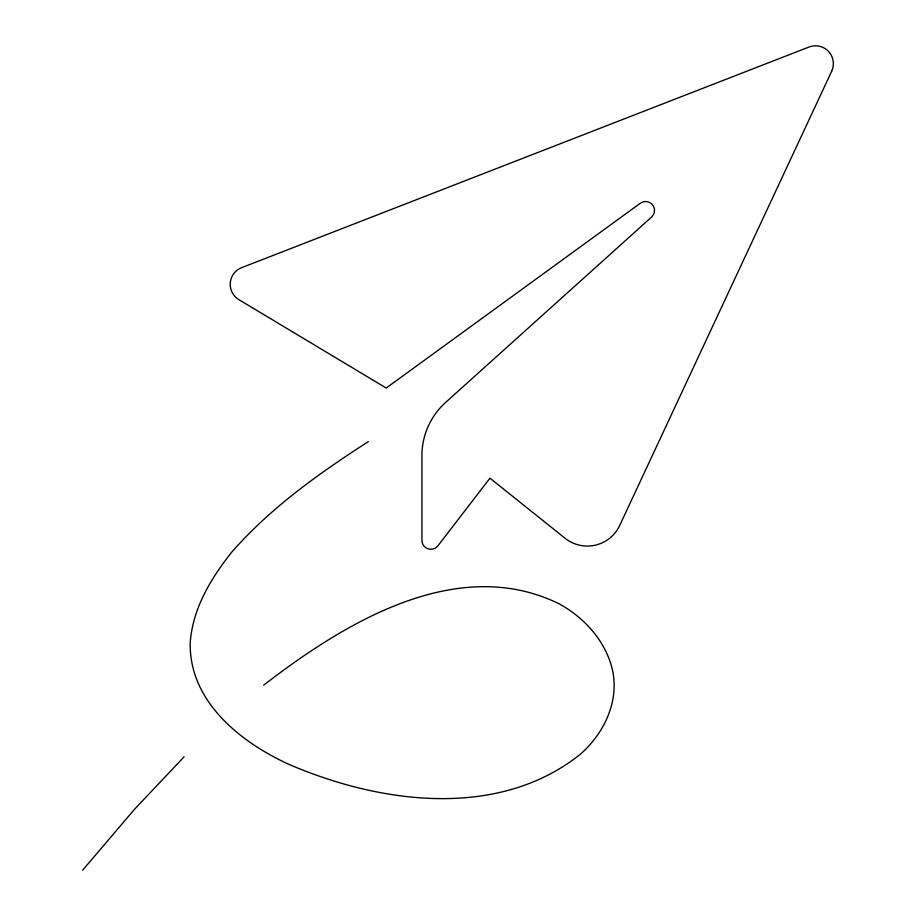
<?xml version="1.0" encoding="UTF-8"?>
<svg xmlns="http://www.w3.org/2000/svg" width="916" height="916" viewBox="0 0 916 916"><rect width="100%" height="100%" fill="white"/><g stroke="black" fill="none" stroke-linecap="round" stroke-linejoin="round"><path stroke-width="1.37" d="M82.635 870.2L134.618 809.172L184.082 756.834M263.671 685.157C343.649 623.464 456.958 553.573 559.367 603.93C585.232 618.266 606.758 642.368 612.861 671.852C618.792 702.915 603.426 734.037 580.343 754.234C497.869 820.152 378.732 803.321 288.242 764.047C239.9 741.811 188.914 700.969 190.219 642.666C192.738 608.144 211.092 578.007 232.206 551.581C271.044 507.453 319.18 473.228 368.358 441.615M831.694 71.208L619.708 525.463A35.713 35.713 0 0 1 565.035 538.242L489.957 478.175L437.928 545.81A8.931 8.931 0 0 1 421.933 540.371L421.933 455.573A71.437 71.437 0 0 1 445.577 402.479L651.585 217.058A8.931 8.931 0 0 0 652.558 204.806A8.931 8.931 0 0 0 640.364 203.203L386.209 388.04L238.881 299.647A17.862 17.862 0 0 1 241.595 267.69L809.046 47.014A17.862 17.862 0 0 1 831.694 71.208"/></g></svg>
